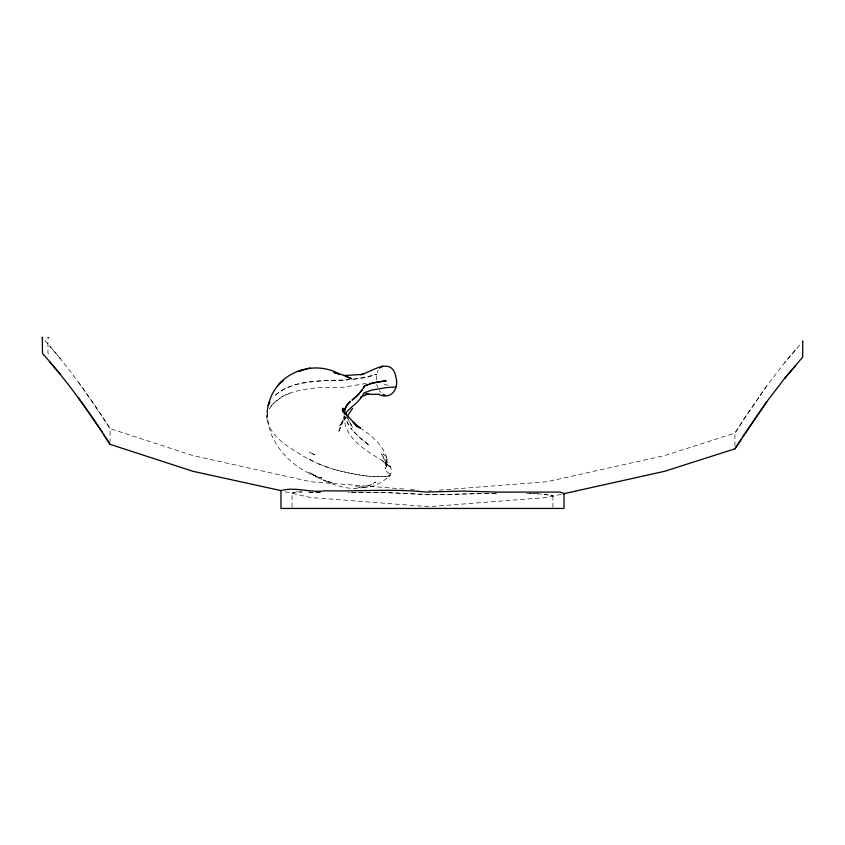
<?xml version="1.0" encoding="UTF-8"?>
<svg xmlns="http://www.w3.org/2000/svg" width="845" height="845" viewBox="0 0 845 845"><rect width="100%" height="100%" fill="white"/><g stroke="black" fill="none" stroke-linecap="round" stroke-linejoin="round"><path stroke-width="0.63" stroke-dasharray="4.22 3.17" d="M267.083 413.543C265.446 433.77 286.656 445.906 301.475 455.075C320.287 466.588 341.792 472.429 363.456 475.555C371.62 476.686 379.986 477.224 388.182 476.084C397.33 470.887 384.412 459.067 381.222 453.934L387.137 464.602L389.587 466.524A42.345 10.658 3.6 0 1 386.07 460.81L386.704 457.578C382.796 445.241 372.402 436.031 361.882 429.165M343.862 419.669L344.158 414.895M376.321 379.975L376.68 374.219L378.159 370.184M385.89 461.423L385.415 468.943L386.535 466.017L386.968 459.12M385.954 462.68L386.873 459.627A46.01 11.576 3.6 0 0 386.704 457.578L383.038 453.923L386.704 457.578M267.759 412.265C265.742 442.717 293.68 470.644 321.787 477.932L309.407 474.129M346.672 416.934L338.834 426.883L343.683 419.87L338.306 432.788L344.369 416.384C343.545 437.668 365.927 450.364 381.75 460.303A46.01 11.576 3.6 0 1 386.44 466.524M343.936 418.349L344.369 416.384M734.918 446.192L734.918 433.084L742.935 420.525L766.785 385.933L784.498 362.822L800.912 343.556M741.667 422.88L734.918 433.084L664.73 455.539L546.757 481.766L439.263 490.132M766.785 385.933L742.935 420.525M271.752 405.399L269.407 408.8L270.073 407.649A253.658 63.819 3.6 0 1 276.157 400.995L283.434 395.893A86.496 21.759 3.6 0 1 311.192 388.499A53.9 13.562 3.6 0 1 325.621 387.39L343.545 387.242L369.455 382.869M311.9 473.95C330.152 484.618 356.03 495.825 375.603 482.02C369.846 485.959 362.674 487.745 355.766 486.519C368.093 490.427 381.834 483.604 390.453 474.974M389.144 476.643L390.284 475.196M795.483 349.999L784.498 362.822M544.169 494.314L552.926 495.888L549.313 494.621L544.328 494.388M273.78 403.181L282.156 396.643L291.282 392.65M374.493 374.821L376.68 374.219C344.443 386.862 302.214 371.261 274.224 396.273C287.712 382.743 308.298 382.362 326.054 380.493A53.9 13.562 3.6 0 1 337.472 380.493A18.072 4.542 3.6 0 0 345.911 380.144A142.625 35.881 3.6 0 0 348.816 379.764M292.074 507.169L292.074 493.1L297.345 491.716L302.235 491.97M372.233 375.412L369.888 375.972A142.625 35.881 3.6 0 1 351.668 379.363M561.196 494.293L546.757 497.504L428.774 506.683L310.791 497.504L283.804 491.494M428.774 490.945L431.394 490.744M320.625 492.212L307.126 492.223M496.733 493.258C470.052 493.395 443.319 495.297 416.722 493.966L385.647 492.677L348.098 492.308M319.959 492.212L308.89 492.255M495.54 493.279L428.774 494.843L391.837 492.741L348.267 492.308M530.079 493.258L542.881 494.188M301.813 492.022L295.687 491.896L292.074 493.1M526.752 493.258L539.48 493.818M403.868 489.012L310.791 481.766L192.818 455.539L110.082 428.626C89.823 396.918 67.674 365.959 42.535 337.768M410.416 489.519L418.286 490.132M48.841 353.527L47.943 353.178L47.943 338.76M309.302 459.215L314.287 461.75M314.932 475.83L308.869 472.08L319.875 478.946M387.137 464.602L390.675 467.148M382.605 460.821L386.271 464.475M60.502 358.724L49.517 345.996M379.099 390.21L380.937 392.545M102.065 416.11L78.215 381.686M103.333 418.455L110.082 428.626L110.082 441.734M347.115 417.092L352.671 427.781L347.834 418.486M376.69 384.338L377.652 387.422M552.926 495.888L552.926 507.19M388.193 385.32A48.693 12.252 3.6 0 1 381.57 383.324M333.87 469.26A92.728 23.333 3.6 0 0 363.456 475.555A26.48 6.665 3.6 0 0 386.841 476.316A9.348 2.355 3.6 0 0 390.242 474.045A42.345 10.658 3.6 0 1 385.637 467.707M329.687 467.993A92.728 23.333 3.6 0 1 315.713 462.511M266.946 419.384A253.658 63.819 3.6 0 1 267.136 414.61M331.874 482.717L323.308 480.044L331.874 482.717M313.411 454.156L309.735 452.318L314.72 454.853L313.411 454.156M368.959 445.051L359.569 437.668L350.717 428.119L357.53 435.735L368.959 445.051M348.573 424.929L344.918 416.574L348.573 424.929"/><path stroke-width="1.27" d="M267.157 412.392C268.129 400.245 273.674 387.897 283.392 380.313L280.508 382.912M378.254 394.256C390.981 400.467 399.4 389.017 395.893 376.923C391.71 356.094 372.307 371.399 360.593 374.884M344.359 414.103L344.813 409.476L347.105 404.998L350.58 401.312A179.415 45.134 3.6 0 0 345.003 408.832L344.612 410.131A179.415 45.134 3.6 0 0 344.369 411.452M352.513 408.431L347.992 415.328M345.52 414.145L346.672 411.895L351.604 407.026A351.626 88.471 3.6 0 0 364.111 392.872L371.789 390.052L385.774 387.707A55.886 14.059 3.6 0 1 395.904 387.031M563.425 493.797L664.73 471.267L734.918 448.822L766.785 401.66L784.498 378.56L802.697 357.086L802.75 341.053L802.486 341.686M741.667 438.608L734.918 448.822M766.785 401.66L742.935 436.252M795.483 365.737L784.498 378.56M379.68 368.071L382.605 365.991M277.287 385.954C292.391 367.659 319.822 362.294 340.345 374.61L337.134 373.532M298.781 371.399L309.851 367.966M298.94 371.325L301.158 370.247M360.625 397.161L368.388 393.664L365.431 394.277L378.961 394.34M280.962 490.607C295.296 486.53 310.242 493.036 324.881 490.797C358.576 491.536 392.302 488.59 425.975 492.054L462.49 491.072L499.817 492.117L560.108 492.075L564.037 493.395L564.037 508.447L280.962 508.447L280.962 490.607L192.818 471.267L110.082 444.354C89.823 412.645 67.674 381.686 42.535 353.495L42.25 337.113L42.535 337.768M344.242 375.592L363.551 374.272L362.03 374.388M346.239 376.69L351.774 378.74L344.316 375.402L333.912 372.455L336.056 373.173M47.943 337.451L48.778 337.778M383.06 394.298L385.362 395.365M359.917 427.971L355.893 425.595L358.755 427.359M360.804 428.32L353.231 422.394L355.724 425.003M345.056 413.659L342.362 410.712L355.481 424.169M60.502 374.451L49.517 361.723M347.76 416.596L342.331 409.181L344.359 412.909M102.065 431.837L78.215 397.425M110.082 444.354L103.333 434.182M344.369 412.445L342.669 408.146L343.788 412.36M367.945 384.475A55.886 14.059 3.6 0 0 364.544 385.975L363.17 388.404L364.544 385.975L372.222 383.155L386.207 380.81A55.886 14.059 3.6 0 0 381.084 381.422M369.983 383.788A55.886 14.059 3.6 0 1 380.113 381.57M269.175 403.044L268.192 405.368L269.84 401.893L269.175 403.044M362.368 389.608L358.481 394.361L352.038 400.118L354.815 397.847A351.626 88.471 3.6 0 0 358.481 394.361L362.368 389.608"/></g></svg>
